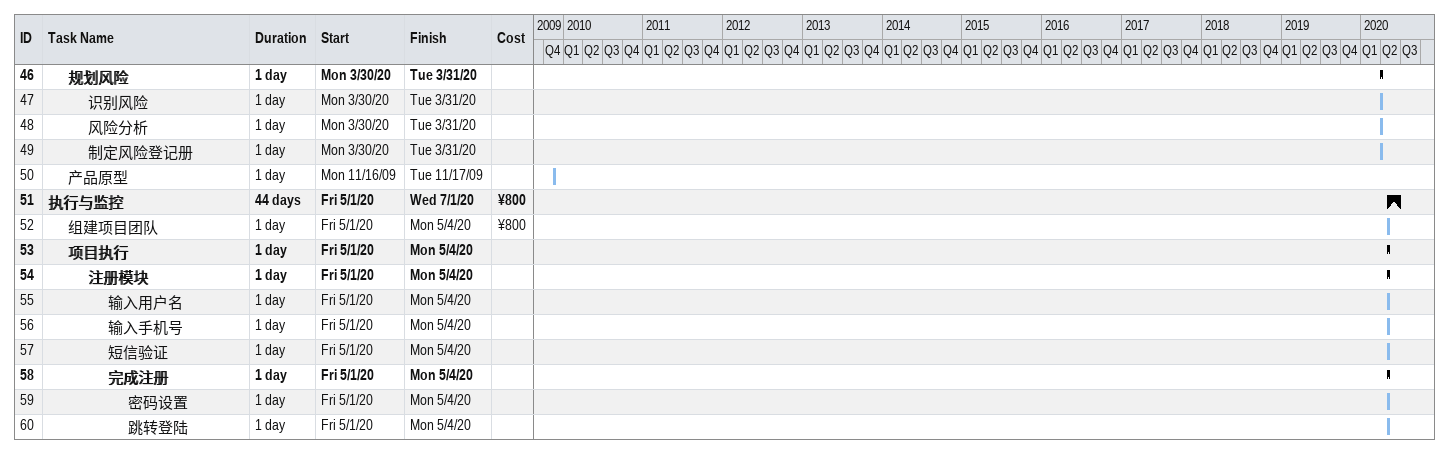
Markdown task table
| ID | Level | Task | Duration | Start | Finish | Cost (¥) |
|---|---|---|---|---|---|---|
| 46 | 2 | **规划风险** | 1d | 2020-03-30 | 2020-03-31 |  |
| 47 | 3 | 识别风险 | 1d | 2020-03-30 | 2020-03-31 |  |
| 48 | 3 | 风险分析 | 1d | 2020-03-30 | 2020-03-31 |  |
| 49 | 3 | 制定风险登记册 | 1d | 2020-03-30 | 2020-03-31 |  |
| 50 | 2 | 产品原型 | 1d | 2009-11-16 | 2009-11-17 |  |
| 51 | 1 | **执行与监控** | 44d | 2020-05-01 | 2020-07-01 | 800 |
| 52 | 2 | 组建项目团队 | 1d | 2020-05-01 | 2020-05-04 | 800 |
| 53 | 2 | **项目执行** | 1d | 2020-05-01 | 2020-05-04 |  |
| 54 | 3 | **注册模块** | 1d | 2020-05-01 | 2020-05-04 |  |
| 55 | 4 | 输入用户名 | 1d | 2020-05-01 | 2020-05-04 |  |
| 56 | 4 | 输入手机号 | 1d | 2020-05-01 | 2020-05-04 |  |
| 57 | 4 | 短信验证 | 1d | 2020-05-01 | 2020-05-04 |  |
| 58 | 4 | **完成注册** | 1d | 2020-05-01 | 2020-05-04 |  |
| 59 | 5 | 密码设置 | 1d | 2020-05-01 | 2020-05-04 |  |
| 60 | 5 | 跳转登陆 | 1d | 2020-05-01 | 2020-05-04 |  |
